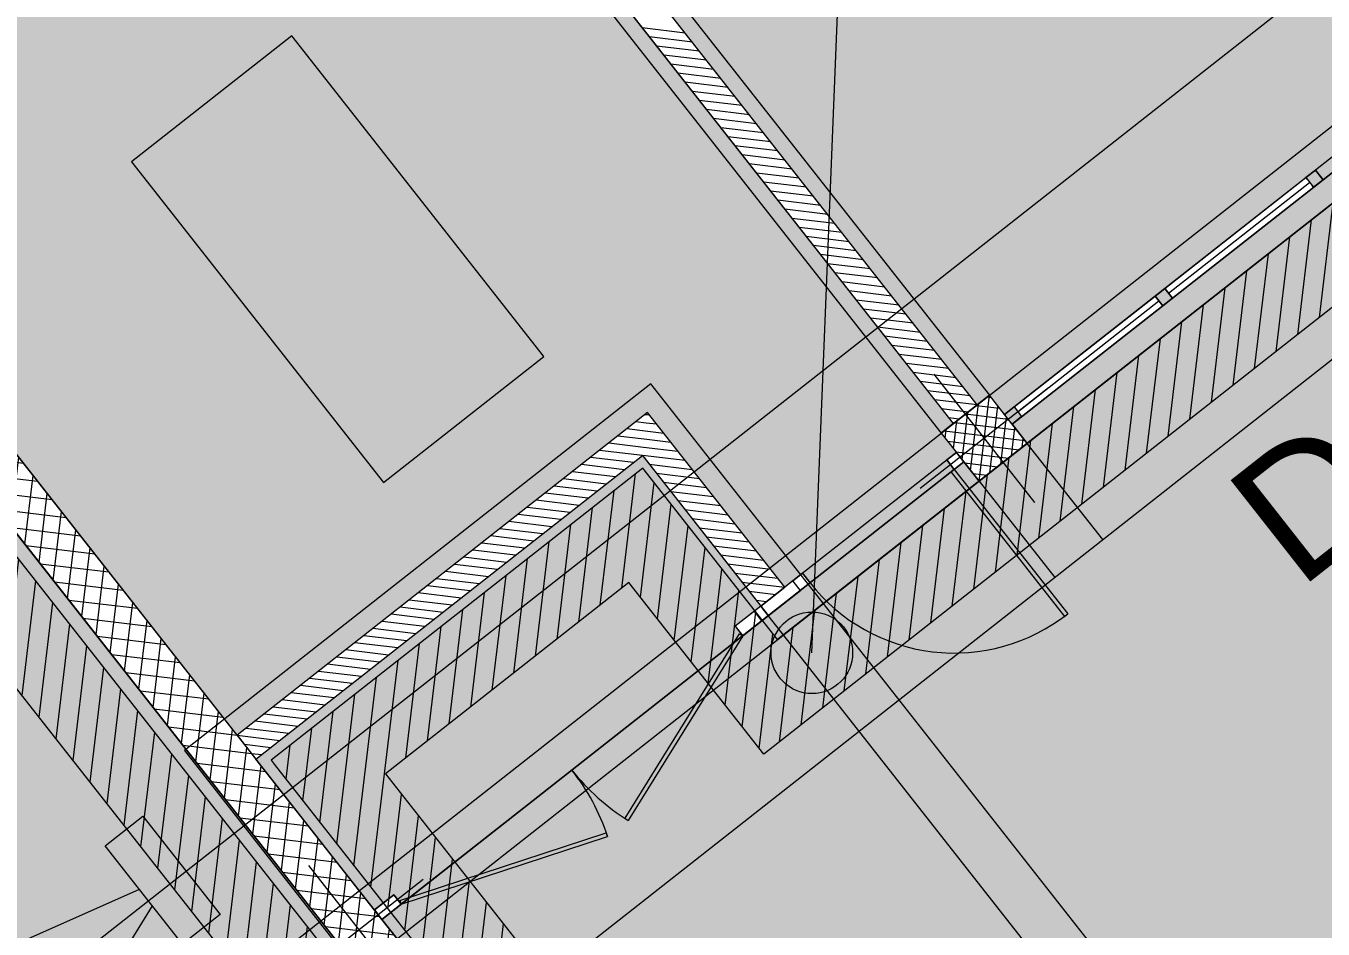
# Model space of a CAD drawing. Header units: metres. Extents: x 2540421 to 2540539, y 1181212 to 1181315.
# Drawn here: x 2540493.17 to 2540499.53, y 1181280.01 to 1181284.43 of the extents above; entities that cross this region are included whole.
import ezdxf

# ---------------------------------------------------------------- set-up
doc = ezdxf.new("R2010")
doc.units = ezdxf.units.M
doc.header["$LTSCALE"] = 5080
doc.linetypes.add('STYLE_01', pattern=[0.136032, 0.068016, -0.068016])
for name, color, linetype, lineweight in [('0-Detection incendie', 7, 'Continuous', 20), ('CLOISONS', 7, 'Continuous', 20), ('coupole', 7, 'Continuous', 20), ('Detection incendie', 7, 'Continuous', 20), ('HEIG-PORTES', 130, 'Continuous', 20), ('HEIG-ROOM', 160, 'Continuous', 20), ('L_GENDE', 7, 'Continuous', 20), ('MURS_ET_PILIERS', 7, 'Continuous', 20), ('PORTES', 7, 'Continuous', 20), ('TRAITILL_S', 7, 'Continuous', 20), ('TRAME-MUR', 7, 'Continuous', 20), ('Z-contour', 7, 'Continuous', 20), ('Z-couleur', 7, 'Continuous', 20)]:
    doc.layers.add(name, color=color, linetype=linetype, lineweight=lineweight)
doc.layers.add('Axe batim.', color=7, linetype='Continuous')
doc.styles.get("Standard").update_dxf_attribs({"font": 'arial.ttf', "height": 63})
pattern_1 = [(173.1665272, (2540473.31468, 1180204.514543), (0.004759362, 0.0397158466), [])]
pattern_2 = [(83.166527, (2540446.29578, 1180766.048435), (-0.09457336, 0.01133323), [])]

# ---------------------------------------------------------------- blocks, each defined once
blk = doc.blocks.new('Sirène')
at = {"layer": '0-Detection incendie', "linetype": 'Continuous', "lineweight": 20}
h = blk.add_hatch(color=1, dxfattribs=at)
h.paths.add_polyline_path([(-235.7, 35.3), (-1332.1, 313.2), (-1040.3, -363.6), (-235.7, -68.3)])
h.paths.add_polyline_path([(0, 306.3), (-235.7, 306.3), (-235.7, -306.3), (0, -306.3)])
at = {"layer": '0-Detection incendie', "color": 1, "linetype": 'Continuous', "lineweight": 20}
for p, q in [((-235.7, 35.3), (-1332.1, 313.2)), ((-1332.1, 313.2), (-1040.3, -363.6)), ((-1040.3, -363.6), (-235.7, -68.3))]:
    blk.add_line(p, q, dxfattribs=at)
blk.add_lwpolyline([(0, -306.3), (-235.7, -306.3), (-235.7, 306.3), (0, 306.3)], close=True, dxfattribs=at)

msp = doc.modelspace()

# ---------------------------------------------------------------- hatches: boundary and pattern name
at = {"layer": 'CLOISONS', "linetype": 'Continuous', "lineweight": 18}
for points in [[(2540499.4964, 1181283.7267), (2540499.4492, 1181283.6896), (2540499.4863, 1181283.6425), (2540499.5335, 1181283.6795)], [(2540498.7102, 1181283.1088), (2540498.7574, 1181283.1458), (2540498.7945, 1181283.0987), (2540498.7473, 1181283.0616)], [(2540498.7574, 1181283.1458), (2540498.7102, 1181283.1088), (2540498.7473, 1181283.0616), (2540498.7945, 1181283.0987)], [(2540497.9712, 1181282.5279), (2540498.0183, 1181282.565), (2540498.0554, 1181282.5178), (2540498.0082, 1181282.4807)]]:
    msp.add_hatch(color=256, dxfattribs=at).paths.add_polyline_path(points, flags=0)
at = {"layer": 'Detection incendie', "linetype": 'Continuous', "lineweight": 0}
h = msp.add_hatch(dxfattribs=at)
h.set_pattern_fill('ANSI31', color=161, scale=0.03, angle=38.16653, style=0)
h.set_pattern_definition(pattern_2)
h.paths.add_polyline_path([(2540494.3898, 1181280.8128), (2540497.2781, 1181277.1379), (2540512.1577, 1181288.833), (2540509.915, 1181291.6865), (2540496.858, 1181281.424), (2540496.1968, 1181282.2653), (2540494.3741, 1181280.8327)])
h.paths.add_polyline_path([(2540494.9358, 1181280.7654), (2540497.3454, 1181277.6996), (2540511.5961, 1181288.9003), (2540509.8477, 1181291.1248), (2540496.7907, 1181280.8624), (2540496.1295, 1181281.7036)], flags=16)
h = msp.add_hatch(dxfattribs=at)
h.set_pattern_fill('ANSI31', color=2, scale=0.03, angle=38.16653, style=0)
h.set_pattern_definition(pattern_2)
h.paths.add_polyline_path([(2540485.7172, 1181285.7519), (2540500.5189, 1181266.9196), (2540501.4211, 1181267.6288), (2540502.7032, 1181265.9976), (2540501.9414, 1181265.3988), (2540504.0542, 1181262.7106), (2540512.723, 1181269.5241), (2540510.6175, 1181272.2028), (2540506.5074, 1181268.9724), (2540505.8806, 1181269.7699), (2540504.2037, 1181268.4519), (2540504.7953, 1181267.6991), (2540504.4479, 1181267.4261), (2540501.5037, 1181271.172), (2540504.6062, 1181273.6105), (2540502.6806, 1181276.0605), (2540499.5789, 1181273.6227), (2540488.3927, 1181287.8549)])
h.paths.add_polyline_path([(2540486.2788, 1181285.6846), (2540500.5862, 1181267.4813), (2540501.4884, 1181268.1904), (2540503.2649, 1181265.9303), (2540502.503, 1181265.3315), (2540504.1215, 1181263.2723), (2540512.1613, 1181269.5914), (2540510.5502, 1181271.6412), (2540506.4401, 1181268.4107), (2540505.8133, 1181269.2083), (2540504.7653, 1181268.3846), (2540505.357, 1181267.6318), (2540504.3806, 1181266.8644), (2540500.9421, 1181271.2393), (2540504.0446, 1181273.6778), (2540502.6133, 1181275.4988), (2540499.5116, 1181273.061), (2540488.3254, 1181287.2932)], flags=16)
at = {"layer": 'Detection incendie', "linetype": 'Continuous', "lineweight": 20}
msp.add_hatch(color=1, dxfattribs=at).paths.add_polyline_path([(2540496.8693, 1181281.2359, 1), (2540497.1838, 1181281.4831, 1)])
at = {"layer": 'TRAME-MUR', "lineweight": 18}
h = msp.add_hatch(dxfattribs=at)
h.set_pattern_fill('_BETON_ARME', color=256, angle=38.16653, style=0, pattern_type=2)
h.set_pattern_definition([(83.166527, (2540473.31468, 1180204.51454), (-0.0794316915, 0.0095187237), []), (173.166527, (2540473.31468, 1180204.51454), (0.0095187237, 0.0794316915), [])])
h.paths.add_polyline_path([(2540494.9926, 1181279.9578), (2540487.8491, 1181289.0465), (2540487.6604, 1181288.8982), (2540494.8039, 1181279.8095)], flags=0)
at = {"layer": 'TRAME-MUR', "linetype": 'Continuous', "lineweight": 20}
h = msp.add_hatch(dxfattribs=at)
h.set_pattern_fill('ANSI37', color=256, scale=0.015, angle=38.16653, style=0)
h.set_pattern_definition([(83.166527, (2540443.393077, 1181174.026504), (-0.04728668, 0.005666615), []), (173.166527, (2540443.393077, 1181174.026504), (-0.005666615, -0.04728668), [])])
h.paths.add_polyline_path([(2540497.8465, 1181282.201), (2540498.0824, 1181282.3864), (2540497.897, 1181282.6222), (2540497.6611, 1181282.4369)], flags=0)
at = {"layer": 'TRAME-MUR', "lineweight": 18}
h = msp.add_hatch(dxfattribs=at)
h.set_pattern_fill('_BRIQUE_CIMENT', color=256, angle=38.16653, style=0, pattern_type=2)
h.set_pattern_definition(pattern_1)
h.paths.add_polyline_path([(2540496.2205, 1181282.5383), (2540494.2078, 1181280.9563), (2540494.3004, 1181280.8384), (2540496.1952, 1181282.3277)], flags=0)
h = msp.add_hatch(dxfattribs=at)
h.set_pattern_fill('_BRIQUE_CIMENT', color=256, angle=38.16653, style=0, pattern_type=2)
h.set_pattern_definition(pattern_1)
h.paths.add_polyline_path([(2540496.894, 1181281.6813), (2540496.2205, 1181282.5383), (2540496.1952, 1181282.3277), (2540496.7761, 1181281.5886)], flags=0)
at = {"layer": 'Z-couleur', "linetype": 'Continuous', "lineweight": 20, "true_color": 0xffd1ff}
for points in [[(2540497.838, 1181282.5759), (2540490.8552, 1181291.4602), (2540493.7957, 1181293.7713), (2540493.9223, 1181293.6101), (2540494.056, 1181293.7152), (2540493.9293, 1181293.8763), (2540496.8698, 1181296.1875), (2540503.8526, 1181287.3032), (2540503.7936, 1181287.2569), (2540503.8678, 1181287.1625), (2540501.0374, 1181284.9379), (2540500.9633, 1181285.0322), (2540500.7274, 1181284.8469), (2540500.8015, 1181284.7525), (2540500.7544, 1181284.7154), (2540500.7914, 1181284.6683), (2540499.5335, 1181283.6795), (2540499.4964, 1181283.7267), (2540497.9712, 1181282.5279), (2540497.897, 1181282.6222)], [(2540494.2078, 1181280.9563), (2540487.8243, 1181289.078), (2540490.7373, 1181291.3675), (2540497.7201, 1181282.4832), (2540497.6611, 1181282.4369), (2540497.7353, 1181282.3425), (2540497.6881, 1181282.3054), (2540497.7252, 1181282.2583), (2540497.0176, 1181281.7021), (2540496.9805, 1181281.7493), (2540496.894, 1181281.6813), (2540496.2205, 1181282.5383)]]:
    msp.add_hatch(color=7, dxfattribs=at).paths.add_polyline_path(points)
at = {"layer": 'Z-couleur', "linetype": 'Continuous', "lineweight": 20}
for color, points in [(2, [(2540494.9218, 1181279.9022), (2540494.9926, 1181279.9578), (2540494.9184, 1181280.0522), (2540497.7724, 1181282.2953), (2540497.8465, 1181282.201), (2540498.0824, 1181282.3864), (2540498.0082, 1181282.4807), (2540500.8386, 1181284.7053), (2540500.9128, 1181284.611), (2540501.1486, 1181284.7964), (2540501.0745, 1181284.8907), (2540503.9049, 1181287.1153), (2540503.979, 1181287.021), (2540504.2149, 1181287.2064), (2540504.1407, 1181287.3007), (2540506.9711, 1181289.5253), (2540507.0453, 1181289.431), (2540507.2811, 1181289.6164), (2540507.207, 1181289.7107), (2540509.8408, 1181291.7809), (2540509.915, 1181291.6865), (2540510.1037, 1181291.8348), (2540511.1542, 1181290.4982), (2540511.2171, 1181290.5477), (2540512.3294, 1181289.1325), (2540512.2665, 1181289.0831), (2540512.3283, 1181289.0044), (2540512.1396, 1181288.8561), (2540512.2137, 1181288.7618), (2540509.5799, 1181286.6917), (2540509.5058, 1181286.786), (2540509.2699, 1181286.6006), (2540509.344, 1181286.5063), (2540509.2969, 1181286.4692), (2540506.5137, 1181284.2816), (2540506.4395, 1181284.376), (2540506.2036, 1181284.1906), (2540506.2778, 1181284.0963), (2540503.4474, 1181281.8716), (2540503.3733, 1181281.966), (2540503.1374, 1181281.7806), (2540503.2115, 1181281.6863), (2540500.3812, 1181279.4616), (2540500.307, 1181279.556), (2540500.0711, 1181279.3706), (2540500.1453, 1181279.2763), (2540499.1193, 1181278.4698), (2540497.2913, 1181277.0331), (2540497.2172, 1181277.1275), (2540497.1464, 1181277.0718), (2540497.0846, 1181277.1505), (2540497.0374, 1181277.1134), (2540495.9251, 1181278.5286), (2540495.9723, 1181278.5656)]), (131, [(2540494.3004, 1181280.8384), (2540496.1952, 1181282.3277), (2540496.7761, 1181281.5886), (2540496.6503, 1181281.4897), (2540496.6874, 1181281.4426), (2540495.0127, 1181280.1263), (2540494.9757, 1181280.1735), (2540494.8813, 1181280.0994)])]:
    msp.add_hatch(color=color, dxfattribs=at).paths.add_polyline_path(points)
h = msp.add_hatch(color=2, dxfattribs=at)
h.paths.add_polyline_path([(2540484.7137, 1181286.773), (2540486.203, 1181284.8782), (2540486.4546, 1181285.0759), (2540486.64, 1181284.8401), (2540486.4041, 1181284.6547), (2540486.2187, 1181284.8905), (2540486.203, 1181284.8782), (2540491.7645, 1181277.8022), (2540492.0161, 1181278), (2540492.2015, 1181277.7641), (2540491.9656, 1181277.5787), (2540491.7802, 1181277.8146), (2540491.7648, 1181277.8019), (2540491.9499, 1181277.5664), (2540491.8949, 1181277.5231), (2540494.1195, 1181274.6927), (2540494.4261, 1181274.9337), (2540494.6115, 1181274.6979), (2540494.3756, 1181274.5125), (2540494.1902, 1181274.7483), (2540494.1745, 1181274.736), (2540495.8429, 1181272.6133), (2540496.0945, 1181272.811), (2540499.6168, 1181268.3296), (2540499.3809, 1181268.1442), (2540499.1955, 1181268.3801), (2540499.3135, 1181268.4728), (2540496.1619, 1181272.4825), (2540496.044, 1181272.3898), (2540495.8586, 1181272.6257), (2540495.8435, 1181272.6125), (2540500.4775, 1181266.7167), (2540501.4209, 1181267.4582), (2540502.4098, 1181266.2002), (2540504.3203, 1181267.7018), (2540497.0285, 1181276.9791), (2540497.0992, 1181277.0348), (2540494.8746, 1181279.8651), (2540494.8039, 1181279.8095), (2540487.5677, 1181289.0161)])
h.paths.add_polyline_path([(2540497.4592, 1181273.5021), (2540497.6951, 1181273.6875), (2540501.032, 1181269.4419), (2540500.7961, 1181269.2565)], flags=16)

# ---------------------------------------------------------------- linework, layer by layer
at = {"layer": 'Axe batim.', "color": 250, "linetype": 'Continuous', "lineweight": 0}
for p, q in [((2540497.6246, 1181282.7261), (2540498.1189, 1181282.0971)), ((2540498.1863, 1181282.6588), (2540497.5573, 1181282.1644)), ((2540494.5583, 1181280.3161), (2540495.0527, 1181279.6871)), ((2540495.12, 1181280.2488), (2540494.491, 1181279.7544))]:
    msp.add_line(p, q, dxfattribs=at)
at = {"layer": 'CLOISONS', "linetype": 'Continuous', "lineweight": 18}
for p, q in [((2540498.7574, 1181283.1458), (2540499.4492, 1181283.6896)), ((2540499.4492, 1181283.6896), (2540499.4964, 1181283.7267)), ((2540499.4964, 1181283.7267), (2540499.4492, 1181283.6896)), ((2540499.4554, 1181283.6818), (2540499.4492, 1181283.6896)), ((2540499.4492, 1181283.6896), (2540499.4863, 1181283.6425)), ((2540499.4964, 1181283.7267), (2540499.5211, 1181283.6953)), ((2540499.5335, 1181283.6795), (2540499.4964, 1181283.7267)), ((2540499.5211, 1181283.6953), (2540499.5335, 1181283.6795)), ((2540498.7759, 1181283.1223), (2540499.4678, 1181283.6661)), ((2540498.7945, 1181283.0987), (2540499.4863, 1181283.6425)), ((2540499.4863, 1181283.6425), (2540499.4801, 1181283.6503)), ((2540499.5335, 1181283.6795), (2540499.4863, 1181283.6425)), ((2540499.4863, 1181283.6425), (2540499.5335, 1181283.6795)), ((2540498.7102, 1181283.1088), (2540498.7574, 1181283.1458)), ((2540498.7574, 1181283.1458), (2540498.7102, 1181283.1088)), ((2540498.7574, 1181283.1458), (2540498.7945, 1181283.0987)), ((2540498.7945, 1181283.0987), (2540498.7574, 1181283.1458)), ((2540498.0183, 1181282.565), (2540498.7102, 1181283.1088)), ((2540498.0369, 1181282.5414), (2540498.7287, 1181283.0852)), ((2540498.0554, 1181282.5178), (2540498.7473, 1181283.0616)), ((2540498.7473, 1181283.0616), (2540498.7102, 1181283.1088)), ((2540498.7102, 1181283.1088), (2540498.7473, 1181283.0616)), ((2540498.7945, 1181283.0987), (2540498.7473, 1181283.0616)), ((2540498.7473, 1181283.0616), (2540498.7945, 1181283.0987)), ((2540497.9712, 1181282.5279), (2540498.0183, 1181282.565)), ((2540498.0183, 1181282.565), (2540498.0554, 1181282.5178)), ((2540498.0082, 1181282.4807), (2540497.9712, 1181282.5279)), ((2540498.0554, 1181282.5178), (2540498.0082, 1181282.4807)), ((2540496.9395, 1181281.7043), (2540496.9334, 1181281.7122)), ((2540496.9642, 1181281.6729), (2540496.9395, 1181281.7043)), ((2540496.9704, 1181281.665), (2540496.9642, 1181281.6729)), ((2540496.7508, 1181281.556), (2540496.7447, 1181281.5639)), ((2540496.7817, 1181281.5167), (2540496.7756, 1181281.5246)), ((2540494.8875, 1181280.0915), (2540494.8813, 1181280.0994)), ((2540494.9184, 1181280.0522), (2540494.9122, 1181280.06))]:
    msp.add_line(p, q, dxfattribs=at)
at = {"layer": 'CLOISONS', "lineweight": 18}
for p, q in [((2540498.0082, 1181282.4807), (2540497.9712, 1181282.5279)), ((2540496.9334, 1181281.7122), (2540496.7447, 1181281.5639)), ((2540496.7761, 1181281.5886), (2540496.894, 1181281.6813)), ((2540496.7817, 1181281.5167), (2540496.9704, 1181281.665)), ((2540496.9704, 1181281.665), (2540496.9334, 1181281.7122)), ((2540496.7817, 1181281.5167), (2540496.7447, 1181281.5639)), ((2540494.2078, 1181280.9563), (2540494.3004, 1181280.8384))]:
    msp.add_line(p, q, dxfattribs=at)
at = {"layer": 'coupole', "lineweight": 18}
for p, q in [((2540494.4762, 1181284.3853), (2540493.69, 1181283.7673)), ((2540495.7121, 1181282.8129), (2540494.4762, 1181284.3853)), ((2540493.69, 1181283.7673), (2540494.9259, 1181282.1949)), ((2540494.9259, 1181282.1949), (2540495.7121, 1181282.8129))]:
    msp.add_line(p, q, dxfattribs=at)
at = {"layer": 'Detection incendie', "color": 1, "linetype": 'Continuous', "lineweight": 20}
msp.add_line((2540497.0266, 1181281.3595), (2540497.2498, 1181286.9169), dxfattribs=at)
at = {"layer": 'Detection incendie', "color": 161, "linetype": 'Continuous', "lineweight": 20, "flags": 128}
for points in [[(2540494.3898, 1181280.8128), (2540497.2781, 1181277.1379), (2540512.1577, 1181288.833), (2540509.915, 1181291.6865), (2540496.858, 1181281.424), (2540496.1968, 1181282.2653), (2540494.3741, 1181280.8327), (2540494.3898, 1181280.8128)], [(2540494.9358, 1181280.7654), (2540497.3454, 1181277.6996), (2540511.5961, 1181288.9003), (2540509.8477, 1181291.1248), (2540496.7907, 1181280.8624), (2540496.1295, 1181281.7036)]]:
    msp.add_lwpolyline(points, close=True, dxfattribs=at)
at = {"layer": 'Detection incendie', "color": 2, "linetype": 'Continuous', "lineweight": 20, "flags": 128}
msp.add_lwpolyline([(2540485.7172, 1181285.7519), (2540500.5189, 1181266.9196), (2540501.4211, 1181267.6288), (2540502.7032, 1181265.9976), (2540501.9414, 1181265.3988), (2540504.0542, 1181262.7106), (2540512.723, 1181269.5241), (2540510.6175, 1181272.2028), (2540506.5074, 1181268.9724), (2540505.8806, 1181269.7699), (2540504.2037, 1181268.4519), (2540504.7953, 1181267.6991), (2540504.4479, 1181267.4261), (2540501.5037, 1181271.172), (2540504.6062, 1181273.6105), (2540502.6806, 1181276.0605), (2540499.5789, 1181273.6227), (2540488.3927, 1181287.8549), (2540485.7172, 1181285.7519)], dxfattribs=at)
msp.add_lwpolyline([(2540486.2788, 1181285.6846), (2540500.5862, 1181267.4813), (2540501.4884, 1181268.1904), (2540503.2649, 1181265.9303), (2540502.503, 1181265.3315), (2540504.1215, 1181263.2723), (2540512.1613, 1181269.5914), (2540510.5502, 1181271.6412), (2540506.4401, 1181268.4107), (2540505.8133, 1181269.2083), (2540504.7653, 1181268.3846), (2540505.357, 1181267.6318), (2540504.3806, 1181266.8644), (2540500.9421, 1181271.2393), (2540504.0446, 1181273.6778), (2540502.6133, 1181275.4988), (2540499.5116, 1181273.061), (2540488.3254, 1181287.2932)], close=True, dxfattribs=at)
at = {"layer": 'Detection incendie', "color": 1, "linetype": 'Continuous', "lineweight": 20}
msp.add_circle((2540497.0266, 1181281.3595), 0.2, dxfattribs=at)
at = {"layer": 'HEIG-PORTES', "linetype": 'Continuous', "lineweight": 18}
for p, q in [((2540497.7095, 1181282.2459), (2540498.2656, 1181281.5383)), ((2540497.7252, 1181282.2583), (2540498.2814, 1181281.5507)), ((2540496.6704, 1181281.4531), (2540496.1087, 1181280.5483)), ((2540496.6874, 1181281.4426), (2540496.1257, 1181280.5378)), ((2540495.0065, 1181280.1453), (2540496.0184, 1181280.4774)), ((2540495.0127, 1181280.1263), (2540496.0247, 1181280.4584))]:
    msp.add_line(p, q, dxfattribs=at)
at = {"layer": 'HEIG-PORTES', "flags": 128}
for points in [[(2540498.2656, 1181281.5383), (2540498.2814, 1181281.5507)], [(2540496.6704, 1181281.4531), (2540496.6874, 1181281.4426)], [(2540496.1087, 1181280.5483), (2540496.1257, 1181280.5378)], [(2540496.0184, 1181280.4774), (2540496.0247, 1181280.4584)], [(2540495.0065, 1181280.1453), (2540495.0127, 1181280.1263)]]:
    msp.add_lwpolyline(points, dxfattribs=at)
at = {"layer": 'HEIG-PORTES', "linetype": 'Continuous', "lineweight": 18}
for centre, radius, start, end in [((2540497.7252, 1181282.2583), 0.9, 218.16653, 308.16653), ((2540495.0127, 1181280.1263), 1.065, 18.16653, 38.16653), ((2540496.6874, 1181281.4426), 1.065, 218.16653, 238.16653)]:
    msp.add_arc(centre, radius, start, end, dxfattribs=at)
at = {"layer": 'HEIG-ROOM', "flags": 128}
for points in [[(2540497.9712, 1181282.5279), (2540497.897, 1181282.6222), (2540497.838, 1181282.5759), (2540490.8429, 1181291.4759), (2540496.8574, 1181296.2032), (2540503.8526, 1181287.3032), (2540503.7936, 1181287.2569), (2540503.8678, 1181287.1625), (2540501.0374, 1181284.9379), (2540500.9633, 1181285.0322), (2540500.7274, 1181284.8469), (2540500.8015, 1181284.7525)], [(2540487.812, 1181289.0937), (2540490.7249, 1181291.3832), (2540497.7201, 1181282.4832), (2540497.6611, 1181282.4369), (2540497.7353, 1181282.3425), (2540496.894, 1181281.6813), (2540496.2205, 1181282.5383), (2540494.2078, 1181280.9563)], [(2540488.3278, 1181288.0491), (2540485.4738, 1181285.8059), (2540491.9499, 1181277.5664), (2540491.8949, 1181277.5231), (2540494.1195, 1181274.6927), (2540494.1745, 1181274.736), (2540495.8429, 1181272.6133), (2540496.0945, 1181272.811), (2540496.2799, 1181272.5752), (2540497.6951, 1181273.6875), (2540501.032, 1181269.4419), (2540500.7961, 1181269.2565), (2540499.1524, 1181271.3479), (2540498.1424, 1181270.2055), (2540499.6168, 1181268.3296), (2540499.3652, 1181268.1319), (2540500.4775, 1181266.7167), (2540501.4209, 1181267.4582), (2540502.4098, 1181266.2002), (2540504.3203, 1181267.7018), (2540497.0285, 1181276.9791), (2540497.0992, 1181277.0348), (2540494.8746, 1181279.8651), (2540494.8039, 1181279.8095)], [(2540494.9184, 1181280.0522), (2540494.3004, 1181280.8384), (2540496.1952, 1181282.3277), (2540496.8132, 1181281.5414)]]:
    msp.add_lwpolyline(points, close=True, dxfattribs=at)
msp.add_lwpolyline([(2540500.8386, 1181284.7053), (2540498.0082, 1181282.4807), (2540498.0824, 1181282.3864), (2540497.8465, 1181282.201), (2540497.7724, 1181282.2953), (2540494.9184, 1181280.0522), (2540494.9926, 1181279.9578), (2540494.9218, 1181279.9022), (2540497.1464, 1181277.0718), (2540497.2172, 1181277.1275), (2540497.2913, 1181277.0331), (2540500.1453, 1181279.2763), (2540500.0711, 1181279.3706), (2540500.307, 1181279.556), (2540500.3812, 1181279.4616), (2540503.2115, 1181281.6863), (2540503.1374, 1181281.7806), (2540503.3733, 1181281.966), (2540503.4474, 1181281.8716), (2540506.2778, 1181284.0963)], dxfattribs=at)
at = {"layer": 'MURS_ET_PILIERS', "lineweight": 18}
for p, q in [((2540497.838, 1181282.5759), (2540490.9603, 1181291.3265)), ((2540490.8423, 1181291.2338), (2540497.7201, 1181282.4832)), ((2540494.9926, 1181279.9578), (2540487.8491, 1181289.0465)), ((2540487.6604, 1181288.8982), (2540494.8039, 1181279.8095)), ((2540496.2205, 1181282.5383), (2540494.2078, 1181280.9563)), ((2540496.894, 1181281.6813), (2540496.2205, 1181282.5383)), ((2540494.3004, 1181280.8384), (2540496.1952, 1181282.3277)), ((2540496.1952, 1181282.3277), (2540496.7761, 1181281.5886))]:
    msp.add_line(p, q, dxfattribs=at)
at = {"layer": 'MURS_ET_PILIERS', "lineweight": 18, "flags": 128}
msp.add_lwpolyline([(2540497.8465, 1181282.201), (2540498.0824, 1181282.3864), (2540497.897, 1181282.6222), (2540497.6611, 1181282.4369)], close=True, dxfattribs=at)
at = {"layer": 'PORTES', "linetype": 'Continuous', "lineweight": 18}
for p, q in [((2540497.6881, 1181282.3054), (2540497.7353, 1181282.3425)), ((2540497.7252, 1181282.2583), (2540497.6881, 1181282.3054)), ((2540497.7724, 1181282.2953), (2540497.7252, 1181282.2583)), ((2540497.7353, 1181282.3425), (2540497.7415, 1181282.3346)), ((2540497.7415, 1181282.3346), (2540497.7662, 1181282.3032)), ((2540497.7662, 1181282.3032), (2540497.7724, 1181282.2953)), ((2540496.9334, 1181281.7122), (2540496.9805, 1181281.7493)), ((2540496.9805, 1181281.7493), (2540497.0176, 1181281.7021)), ((2540497.0176, 1181281.7021), (2540496.9704, 1181281.665)), ((2540496.7447, 1181281.5639), (2540496.6503, 1181281.4897)), ((2540496.6503, 1181281.4897), (2540496.675, 1181281.4583)), ((2540496.675, 1181281.4583), (2540496.6874, 1181281.4426)), ((2540496.6874, 1181281.4426), (2540496.7817, 1181281.5167)), ((2540494.8813, 1181280.0994), (2540494.9757, 1181280.1735)), ((2540495.0127, 1181280.1263), (2540494.9184, 1181280.0522)), ((2540494.9757, 1181280.1735), (2540495.0004, 1181280.1421)), ((2540495.0004, 1181280.1421), (2540495.0127, 1181280.1263))]:
    msp.add_line(p, q, dxfattribs=at)
at = {"layer": 'PORTES', "lineweight": 18}
for p, q in [((2540497.7724, 1181282.2953), (2540497.7353, 1181282.3425)), ((2540494.8813, 1181280.0994), (2540494.9184, 1181280.0522))]:
    msp.add_line(p, q, dxfattribs=at)
at = {"layer": 'TRAITILL_S', "color": 7, "linetype": 'STYLE_01', "lineweight": 20}
for p, q in [((2540491.4095, 1181278.2863), (2540509.3588, 1181292.3941)), ((2540492.0206, 1181278.0035), (2540509.7296, 1181291.9224)), ((2540491.9656, 1181277.5787), (2540509.915, 1181291.6865)), ((2540490.9018, 1181291.5222), (2540497.897, 1181282.6222)), ((2540490.666, 1181291.3368), (2540497.6611, 1181282.4369)), ((2540492.1839, 1181276.9872), (2540510.4744, 1181291.3631)), ((2540496.2373, 1181282.6787), (2540493.9494, 1181280.8805)), ((2540498.5052, 1181279.7933), (2540496.2373, 1181282.6787)), ((2540498.4532, 1181281.9146), (2540498.0824, 1181282.3864)), ((2540497.8465, 1181282.201), (2540498.2173, 1181281.7293)), ((2540498.1541, 1181279.8353), (2540496.7761, 1181281.5886))]:
    msp.add_line(p, q, dxfattribs=at)
at = {"layer": 'TRAITILL_S', "lineweight": 18}
msp.add_line((2540493.9494, 1181280.8805), (2540494.796, 1181279.8033), dxfattribs=at)
at = {"layer": 'TRAME-MUR', "lineweight": 18}
for p, q in [((2540496.4056, 1181284.3984), (2540496.195, 1181284.4236)), ((2540496.4405, 1181284.3539), (2540496.2299, 1181284.3792)), ((2540496.4755, 1181284.3095), (2540496.2649, 1181284.3347)), ((2540496.5105, 1181284.265), (2540496.2998, 1181284.2902)), ((2540496.5454, 1181284.2205), (2540496.3348, 1181284.2457)), ((2540496.5804, 1181284.176), (2540496.3697, 1181284.2013)), ((2540496.6153, 1181284.1316), (2540496.4047, 1181284.1568)), ((2540496.6503, 1181284.0871), (2540496.4397, 1181284.1123)), ((2540496.6852, 1181284.0426), (2540496.4746, 1181284.0678)), ((2540496.7202, 1181283.9981), (2540496.5096, 1181284.0234)), ((2540496.7551, 1181283.9537), (2540496.5445, 1181283.9789)), ((2540496.7901, 1181283.9092), (2540496.5795, 1181283.9344)), ((2540496.8251, 1181283.8647), (2540496.6144, 1181283.8899)), ((2540496.86, 1181283.8202), (2540496.6494, 1181283.8455)), ((2540496.895, 1181283.7758), (2540496.6843, 1181283.801)), ((2540496.9299, 1181283.7313), (2540496.7193, 1181283.7565)), ((2540496.9649, 1181283.6868), (2540496.7543, 1181283.712)), ((2540496.9998, 1181283.6423), (2540496.7892, 1181283.6676)), ((2540497.0348, 1181283.5979), (2540496.8242, 1181283.6231)), ((2540497.0698, 1181283.5534), (2540496.8591, 1181283.5786)), ((2540497.1047, 1181283.5089), (2540496.8941, 1181283.5341)), ((2540497.1397, 1181283.4644), (2540496.929, 1181283.4897)), ((2540497.1746, 1181283.42), (2540496.964, 1181283.4452)), ((2540497.2096, 1181283.3755), (2540496.999, 1181283.4007)), ((2540497.2445, 1181283.331), (2540497.0339, 1181283.3562)), ((2540497.2795, 1181283.2865), (2540497.0689, 1181283.3118)), ((2540497.3145, 1181283.2421), (2540497.1038, 1181283.2673)), ((2540497.3494, 1181283.1976), (2540497.1388, 1181283.2228)), ((2540497.3844, 1181283.1531), (2540497.1737, 1181283.1783)), ((2540497.4193, 1181283.1086), (2540497.2087, 1181283.1339)), ((2540497.4543, 1181283.0642), (2540497.2437, 1181283.0894)), ((2540497.4892, 1181283.0197), (2540497.2786, 1181283.0449)), ((2540497.5242, 1181282.9752), (2540497.3136, 1181283.0004)), ((2540497.5591, 1181282.9307), (2540497.3485, 1181282.956)), ((2540497.5941, 1181282.8863), (2540497.3835, 1181282.9115)), ((2540497.6291, 1181282.8418), (2540497.4184, 1181282.867)), ((2540497.664, 1181282.7973), (2540497.4534, 1181282.8225)), ((2540497.699, 1181282.7528), (2540497.4883, 1181282.7781)), ((2540497.7339, 1181282.7084), (2540497.5233, 1181282.7336)), ((2540497.7689, 1181282.6639), (2540497.5583, 1181282.6891)), ((2540497.8038, 1181282.6194), (2540497.5932, 1181282.6446)), ((2540497.8371, 1181282.5751), (2540497.6282, 1181282.6002)), ((2540497.7926, 1181282.5402), (2540497.6631, 1181282.5557)), ((2540497.7481, 1181282.5052), (2540497.6981, 1181282.5112))]:
    msp.add_line(p, q, dxfattribs=at)
at = {"layer": 'Z-contour', "linetype": 'Continuous', "lineweight": 20, "flags": 128}
for points in [[(2540497.838, 1181282.5759), (2540490.8552, 1181291.4602), (2540493.7957, 1181293.7713), (2540493.9223, 1181293.6101), (2540494.056, 1181293.7152), (2540493.9293, 1181293.8763), (2540496.8698, 1181296.1875), (2540503.8526, 1181287.3032), (2540503.7936, 1181287.2569), (2540503.8678, 1181287.1625), (2540501.0374, 1181284.9379), (2540500.9633, 1181285.0322), (2540500.7274, 1181284.8469), (2540500.8015, 1181284.7525), (2540500.7544, 1181284.7154), (2540500.7914, 1181284.6683), (2540499.5335, 1181283.6795), (2540499.4964, 1181283.7267), (2540497.9712, 1181282.5279), (2540497.897, 1181282.6222), (2540497.838, 1181282.5759)], [(2540494.2078, 1181280.9563), (2540487.8243, 1181289.078), (2540490.7373, 1181291.3675), (2540497.7201, 1181282.4832), (2540497.6611, 1181282.4369), (2540497.7353, 1181282.3425), (2540497.6881, 1181282.3054), (2540497.7252, 1181282.2583), (2540497.0176, 1181281.7021), (2540496.9805, 1181281.7493), (2540496.894, 1181281.6813), (2540496.2205, 1181282.5383), (2540494.2078, 1181280.9563)], [(2540494.3004, 1181280.8384), (2540496.1952, 1181282.3277), (2540496.7761, 1181281.5886), (2540496.6503, 1181281.4897), (2540496.6874, 1181281.4426), (2540495.0127, 1181280.1263), (2540494.9757, 1181280.1735), (2540494.8813, 1181280.0994), (2540494.3004, 1181280.8384)]]:
    msp.add_lwpolyline(points, close=True, dxfattribs=at)
for points in [[(2540504.3203, 1181267.7018), (2540497.0285, 1181276.9791), (2540497.0992, 1181277.0348), (2540494.8746, 1181279.8651), (2540494.8039, 1181279.8095), (2540487.5677, 1181289.0161), (2540484.7137, 1181286.773)], [(2540500.1453, 1181279.2763), (2540499.1193, 1181278.4698), (2540497.2913, 1181277.0331), (2540497.2172, 1181277.1275), (2540497.1464, 1181277.0718), (2540497.0846, 1181277.1505), (2540497.0374, 1181277.1134), (2540495.9251, 1181278.5286), (2540495.9723, 1181278.5656), (2540494.9218, 1181279.9022), (2540494.9218, 1181279.9022), (2540494.9926, 1181279.9578), (2540494.9184, 1181280.0522), (2540497.7724, 1181282.2953), (2540497.8465, 1181282.201), (2540498.0824, 1181282.3864), (2540498.0082, 1181282.4807), (2540500.8386, 1181284.7053)]]:
    msp.add_lwpolyline(points, dxfattribs=at)

# ---------------------------------------------------------------- block references
at = {"layer": '0-Detection incendie', "linetype": 'ByBlock', "xscale": 0.001, "yscale": 0.001, "zscale": 0.001, "rotation": 38.16652723517746}
msp.add_blockref('Sirène', (2540493.9354, 1181280.3175), dxfattribs=at)

# ---------------------------------------------------------------- texts
at = {"layer": 'L_GENDE', "linetype": 'Continuous', "lineweight": 20, "char_height": 0.632, "attachment_point": 1}
for insert, width, rotation in [((2540499.0234, 1181282.1612), 9.890834, 38.16653), ((2540491.4165, 1181282.0098), 2.775971, 308.16653)]:
    msp.add_mtext('Dégagement', dxfattribs=dict(at, insert=insert, width=width, rotation=rotation))

doc.saveas('drawing.dxf')
